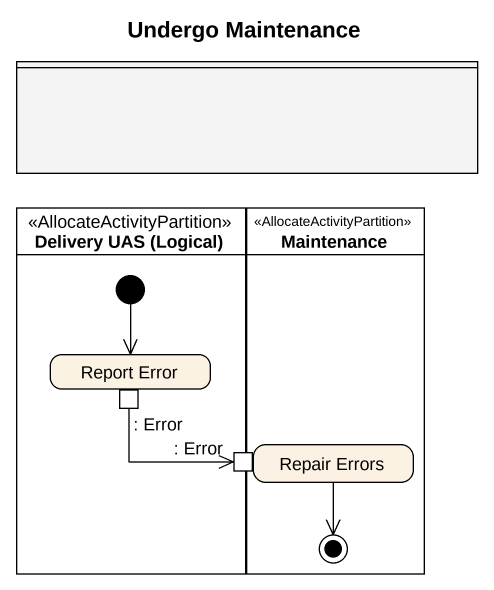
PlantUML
@startuml
title Undergo Maintenance
hide empty description
state " " as lane1 <<partition>> #F4F4F4
state "Delivery UAS (Logical)" as Delivery_UAS_Logical <<AllocateActivityPartition>> {
  state "Report Error" as Report_Error {
    state ": Error" as Error <<outputPin>>
  }
  [*] --> Report_Error
}
state Maintenance <<AllocateActivityPartition>> {
  state "Repair Errors" as Repair_Errors {
    state ": Error" as Error_2 <<inputPin>>
  }
  Repair_Errors --> [*]
}
Error -right-> Error_2
@enduml
